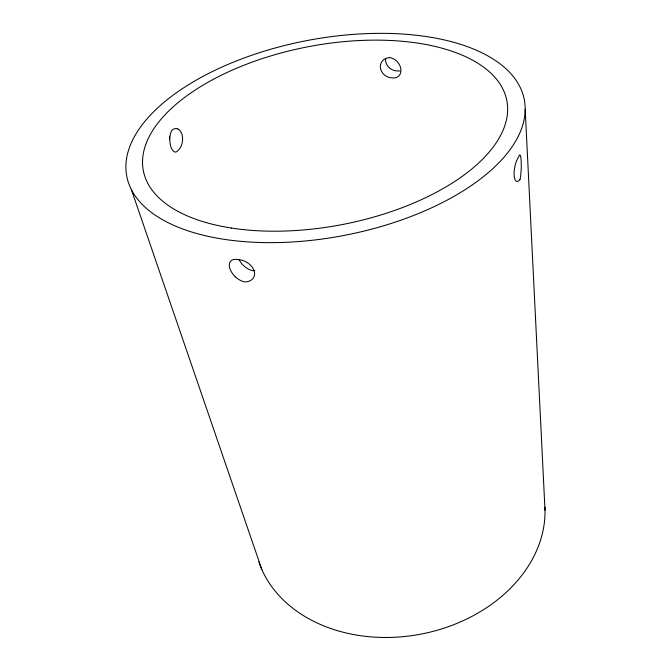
<?xml version="1.0" encoding="UTF-8"?>
<svg xmlns="http://www.w3.org/2000/svg" width="671" height="671" viewBox="0 0 671 671"><rect width="100%" height="100%" fill="white"/><g stroke="black" fill="none" stroke-linecap="round" stroke-linejoin="round"><path stroke-width="1.01" d="M131.306 189.423L261.875 569.637M525.192 109.256A202.416 99.182 -10.9 0 1 225.339 239.505A202.416 99.182 -10.9 0 1 226.093 65.221A202.416 99.182 -10.9 0 1 525.192 109.256L545.011 510.22M544.911 507.091A146.488 113.659 -10.9 0 1 420.843 634.145A146.488 113.659 -10.9 0 1 258.813 561.812M400.025 70.883A11.231 8.664 50.5 0 1 397.584 70.916A11.097 9.847 31.7 0 1 389.717 68.14A10.904 9.671 31.7 0 1 385.624 58.52M239.27 259.962A13.906 8.337 43.5 0 0 243.531 265.557A14.166 8.488 43.6 0 0 252.363 270.623A14.166 10.241 28.4 0 0 254.829 270.505M169.444 136.188A11.575 7.465 -83.6 0 1 169.495 139.174M231.495 228.065A185.079 90.526 -10.9 0 0 507.62 110.514A185.079 90.526 -10.9 0 0 236.158 68.425A185.079 90.526 -10.9 0 0 231.495 228.065M520 179.476A13.546 1.896 -88.1 0 0 521.09 171.139A13.303 1.862 -88.1 0 0 520.218 155.211A13.537 1.896 -88.1 0 0 518.733 156.897A13.588 4.731 -79.5 0 0 515.194 165.158A13.345 4.647 -79.5 0 0 516.133 181.162A13.588 4.731 -79.5 0 0 520 179.476M235.269 276.72A14.334 8.446 43.3 0 0 244.194 281.862A14.343 10.233 28.2 0 0 252.531 279.035A14.083 10.048 28.2 0 0 248.245 263.267A14.334 10.224 28.2 0 0 237.987 259.627A14.326 8.446 43.3 0 0 230.799 261.036A14.074 8.295 43.3 0 0 235.269 276.72M389.7 57.647A11.206 9.88 31.4 0 0 382.52 60.801A11.004 9.704 31.4 0 0 384.575 75.085A11.206 9.88 31.4 0 0 392.518 77.886A11.332 8.681 50.1 0 0 398.968 75.806A11.122 8.53 50.1 0 0 397.039 61.447A11.323 8.681 50.1 0 0 389.7 57.647M177.882 128.975A11.852 7.515 -83.4 0 0 172.086 130.107A11.919 5.293 87.6 0 0 169.88 137.412A11.709 5.2 87.6 0 0 174.217 151.73A11.927 5.301 87.6 0 0 178.142 150.296A11.852 7.515 -83.4 0 0 182.093 143.225A11.642 7.381 -83.4 0 0 177.882 128.975"/></g></svg>
